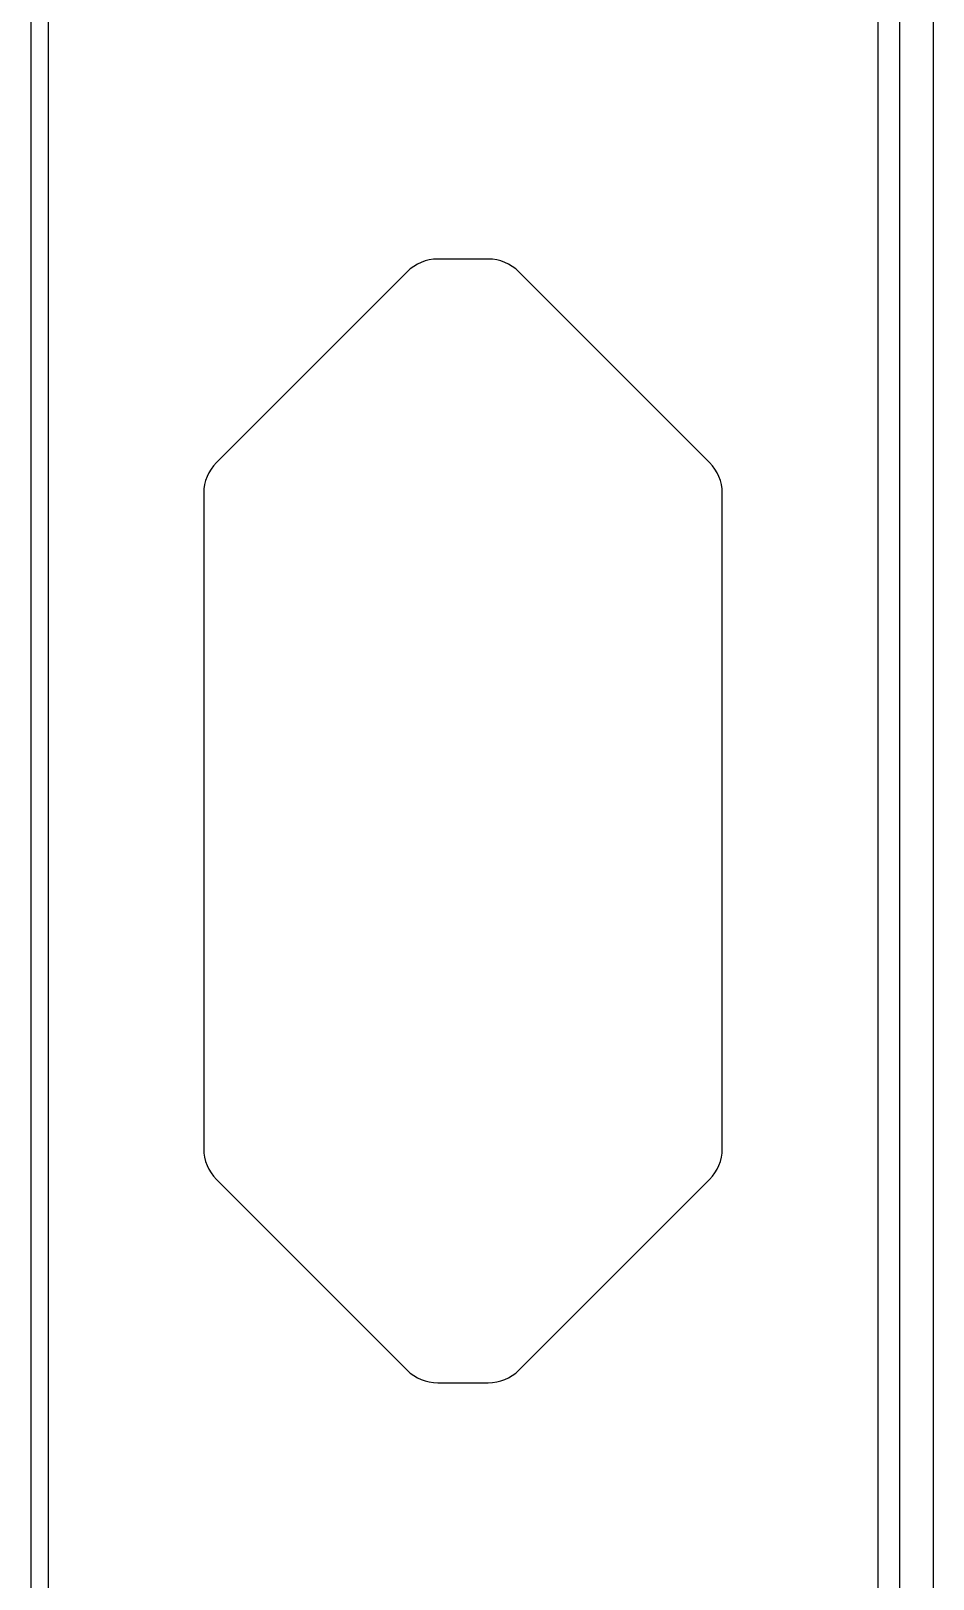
# Model space of a CAD drawing. Extents: x -2612 to 1264, y -600 to 6698.
# Drawn here: x -1918 to -874, y 3090 to 4881 of the extents above; entities that cross this region are included whole.
import ezdxf

# ---------------------------------------------------------------- set-up
doc = ezdxf.new("R2010")
doc.units = 0
doc.header["$MEASUREMENT"] = 0
doc.layers.get('0').update_dxf_attribs({"linetype": 'CONTINUOUS'})

msp = doc.modelspace()

# ---------------------------------------------------------------- linework, layer by layer
at = {"color": 7, "linetype": 'CONTINUOUS'}
for p, q in [((-1917.50015, 6458.49999), (-1917.50015, 362.49998)), ((-1897.50011, 6458.49999), (-1897.50011, -218.49999)), ((-937.50006, 6458.49999), (-937.50006, -218.49999)), ((-912.5002, 6458.49999), (-912.5002, -218.49999)), ((-873.50017, 6458.49999), (-873.50017, -218.49999)), ((-1482.14484, 4602.85547), (-1702.85548, 4382.14472)), ((-1388.21083, 4617.5001), (-1446.78951, 4617.5001)), ((-1132.14475, 4382.14472), (-1352.8555, 4602.85547)), ((-1717.50016, 4346.78915), (-1717.50016, 3588.21085)), ((-1117.50012, 3588.21085), (-1117.50012, 4346.78915)), ((-1702.85548, 3552.85528), (-1482.14484, 3332.14477)), ((-1352.8555, 3332.14477), (-1132.14475, 3552.85528)), ((-1446.78951, 3317.4999), (-1388.21083, 3317.4999))]:
    msp.add_line(p, q, dxfattribs=at)
for centre, start, end in [((-1446.78946, 4567.5), 89.99999995, 135), ((-1388.21081, 4567.5), 45, 89.99999998), ((-1667.50013, 4346.78932), 135, 179.99999986), ((-1167.50013, 4346.78932), 0.00000002, 45), ((-1667.50013, 3588.21068), 180.00000014, 225), ((-1167.50013, 3588.21068), 315, 359.99999998), ((-1446.78946, 3367.5), 225, 270), ((-1388.21081, 3367.5), 270.00000002, 315)]:
    msp.add_arc(centre, 50, start, end, dxfattribs=at)

doc.saveas('drawing.dxf')
